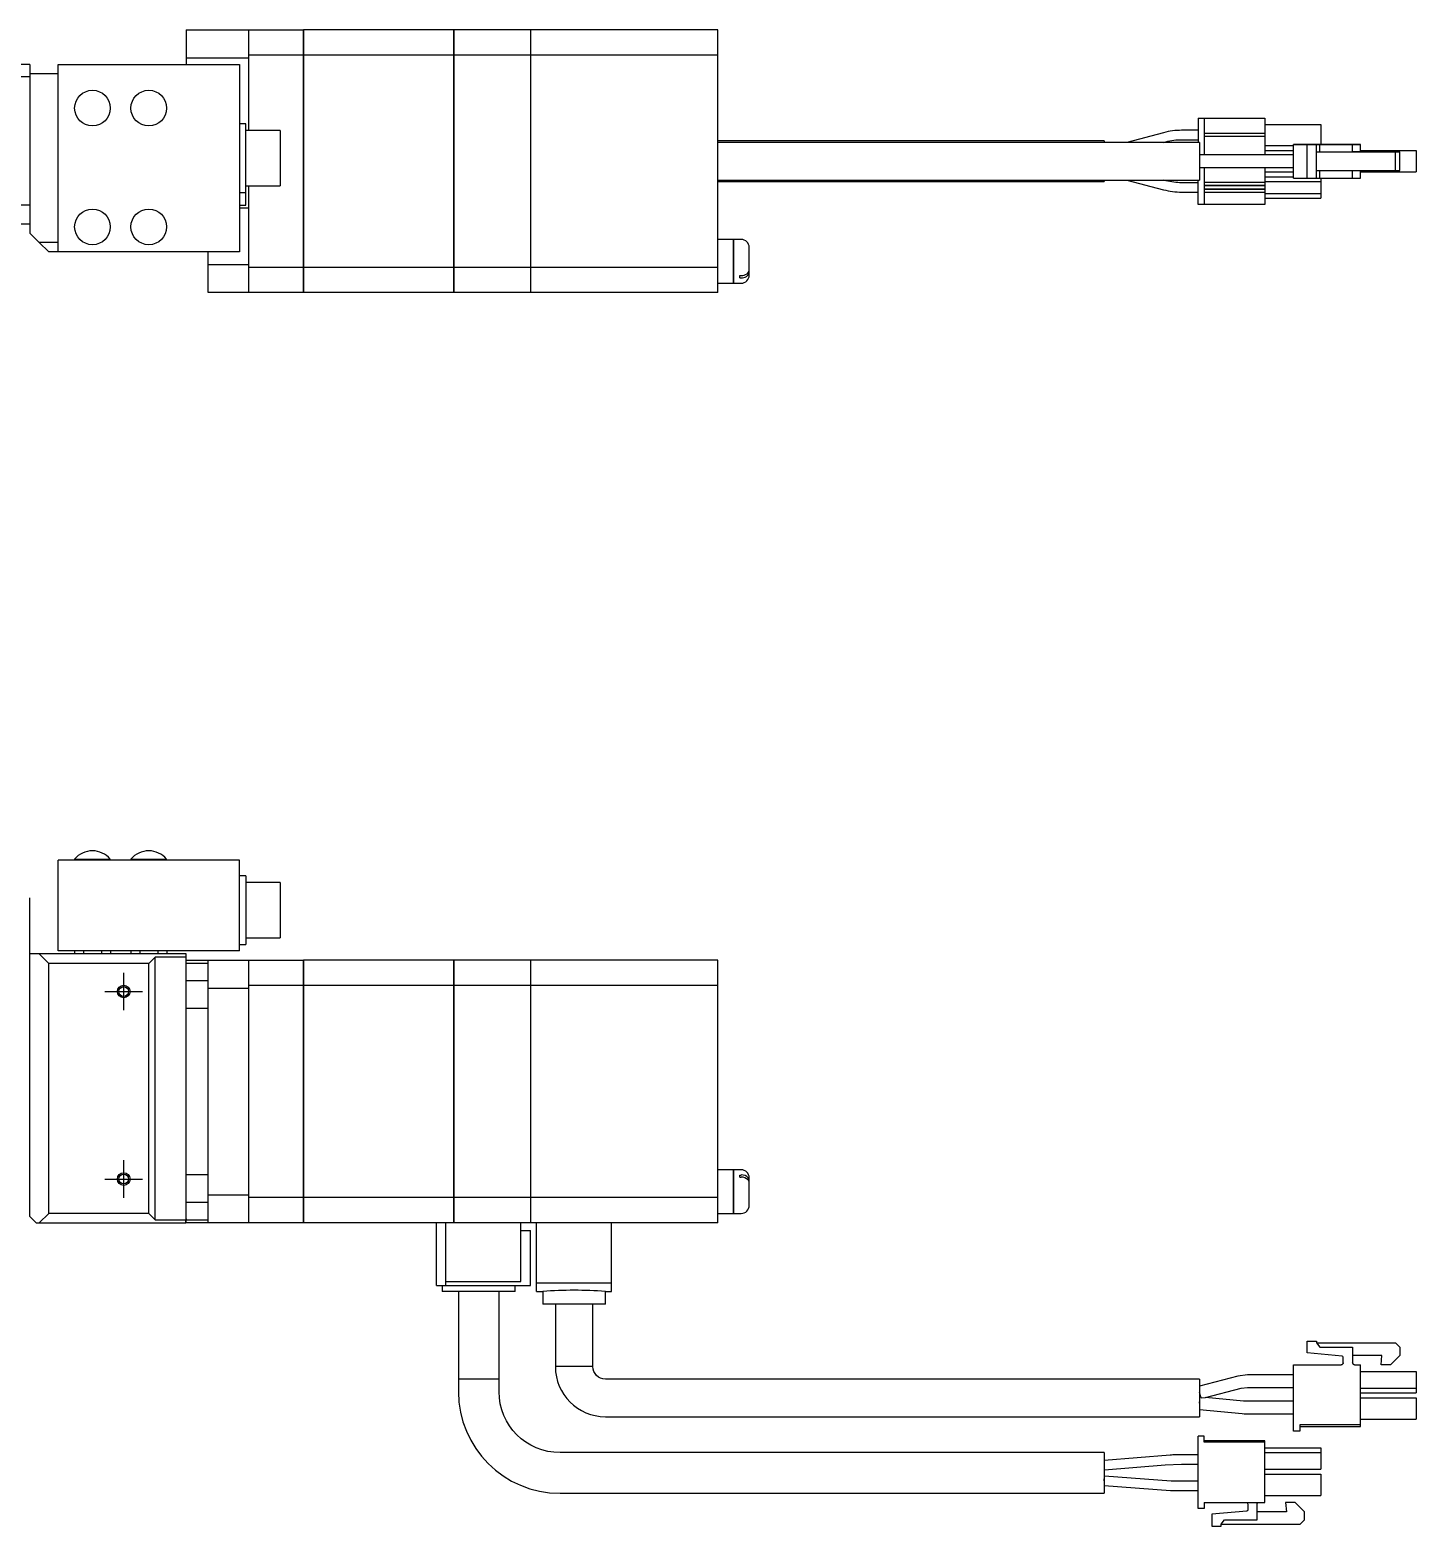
# Model space of a CAD drawing. Extents: x 0 to 999, y -8 to 586.
# Drawn here: x 271.3 to 492.9, y 346.7 to 585.9 of the extents above; entities that cross this region are included whole.
import ezdxf

# ---------------------------------------------------------------- set-up
doc = ezdxf.new("R2010")
doc.units = 0
doc.header["$LTSCALE"] = 0.5
doc.linetypes.add('CENTER', pattern=[50.8, 31.75, -6.35, 6.35, -6.35])
for name, color, linetype in [('MSM_CENTER', 1, 'CENTER'), ('MSM_CONTINUOUS', 7, 'CONTINUOUS'), ('MSM_NARROW', 5, 'CONTINUOUS')]:
    doc.layers.add(name, color=color, linetype=linetype)

msp = doc.modelspace()

# ---------------------------------------------------------------- linework, layer by layer
at = {"layer": 'MSM_CENTER'}
for p, q in [((286.29, 429.15), (286.29, 435.15)), ((283.29, 432.15), (289.29, 432.15)), ((286.29, 399.15), (286.29, 405.15)), ((283.29, 402.15), (289.29, 402.15))]:
    msp.add_line(p, q, dxfattribs=at)
at = {"layer": 'MSM_CONTINUOUS'}
for p, q in [((296.29, 585.94), (296.29, 580.44)), ((296.29, 585.94), (314.99, 585.94)), ((306.29, 569.87), (306.29, 585.94)), ((314.99, 585.94), (314.99, 543.94)), ((315.04, 585.89), (314.99, 585.89)), ((315.04, 585.94), (315.04, 543.94)), ((338.99, 585.94), (315.04, 585.94)), ((338.99, 585.94), (338.99, 543.94)), ((339.04, 585.89), (338.99, 585.89)), ((339.04, 585.94), (339.04, 543.94)), ((351.29, 585.94), (339.04, 585.94)), ((351.29, 585.94), (351.29, 543.94)), ((351.34, 585.89), (351.29, 585.89)), ((351.34, 585.94), (351.34, 543.94)), ((381.29, 585.94), (351.34, 585.94)), ((381.29, 543.94), (381.29, 585.94)), ((314.99, 581.91), (306.29, 581.91)), ((315.04, 581.66), (314.99, 581.66)), ((338.99, 581.91), (315.04, 581.91)), ((339.04, 581.66), (338.99, 581.66)), ((351.29, 581.91), (339.04, 581.91)), ((351.34, 581.66), (351.29, 581.66)), ((381.29, 581.91), (351.34, 581.91)), ((271.29, 580.44), (256.29, 580.44)), ((271.29, 580.44), (271.29, 553.44)), ((275.79, 580.44), (304.79, 580.44)), ((275.79, 550.44), (275.79, 580.44)), ((306.29, 581.44), (296.29, 581.44)), ((304.79, 580.44), (304.79, 550.44)), ((271.29, 578.44), (256.29, 578.44)), ((275.79, 578.94), (271.29, 578.94)), ((305.79, 570.94), (304.79, 570.94)), ((305.79, 557.94), (305.79, 570.94)), ((311.29, 569.87), (305.79, 569.87)), ((311.29, 569.87), (311.29, 561.02)), ((452.53, 569.51), (446.67, 567.94)), ((452.53, 569.52), (452.53, 569.51)), ((458.04, 569.89), (455.41, 569.89)), ((458.04, 571.84), (458.04, 567.94)), ((458.04, 571.84), (468.74, 571.84)), ((459.04, 571.84), (459.04, 565.94)), ((468.74, 571.84), (468.74, 565.94)), ((468.74, 570.84), (477.64, 570.84)), ((477.64, 570.84), (477.64, 567.64)), ((443.04, 568.19), (381.29, 568.19)), ((458.29, 567.94), (381.29, 567.94)), ((443.04, 568.19), (443.04, 567.94)), ((452.46, 567.94), (452.92, 568.07)), ((455.41, 568.39), (458.04, 568.39)), ((458.29, 567.94), (458.29, 561.94)), ((468.74, 569.39), (459.04, 569.39)), ((468.74, 568.89), (459.04, 568.89)), ((468.74, 567.44), (473.29, 567.44)), ((473.29, 567.64), (480.94, 567.64)), ((473.29, 567.64), (473.29, 567.64)), ((474.29, 567.64), (473.29, 567.64)), ((473.29, 562.24), (473.29, 567.64)), ((483.99, 567.64), (474.29, 567.64)), ((475.49, 562.24), (475.49, 567.64)), ((475.49, 567.64), (476.99, 567.64)), ((481.06, 567.64), (475.49, 567.64)), ((476.99, 562.24), (476.99, 567.64)), ((476.99, 567.64), (477.49, 567.64)), ((477.49, 567.64), (482.74, 567.64)), ((477.49, 566.44), (477.49, 567.64)), ((480.94, 567.64), (481.24, 567.64)), ((481.24, 567.64), (481.06, 567.64)), ((482.74, 567.64), (483.04, 567.64)), ((482.74, 566.44), (482.74, 567.64)), ((483.04, 567.64), (483.99, 567.64)), ((483.99, 567.64), (483.99, 567.64)), ((483.99, 566.44), (483.99, 567.64)), ((464.67, 565.94), (458.29, 565.94)), ((465.2, 565.94), (458.29, 565.94)), ((465.93, 565.94), (464.67, 565.94)), ((465.39, 565.94), (465.2, 565.94)), ((473.29, 565.94), (465.39, 565.94)), ((473.29, 565.94), (465.93, 565.94)), ((468.74, 566.64), (473.29, 566.64)), ((476.99, 566.44), (477.49, 566.44)), ((476.99, 566.44), (489.59, 566.44)), ((477.49, 566.44), (482.74, 566.44)), ((487.42, 566.44), (482.74, 566.44)), ((483.04, 566.44), (482.74, 566.44)), ((483.99, 566.64), (492.89, 566.64)), ((483.99, 566.64), (492.89, 566.64)), ((483.99, 566.64), (492.89, 566.64)), ((487.29, 566.44), (487.42, 566.44)), ((488.79, 566.44), (487.29, 566.44)), ((490.29, 566.44), (488.79, 566.44)), ((489.59, 563.44), (489.59, 566.44)), ((489.59, 566.44), (490.29, 566.44)), ((490.29, 563.44), (490.29, 566.44)), ((492.89, 566.64), (492.89, 563.24)), ((458.29, 563.94), (464.67, 563.94)), ((459.04, 563.94), (459.04, 558.04)), ((464.67, 563.94), (465.93, 563.94)), ((465.93, 563.94), (473.29, 563.94)), ((468.74, 563.94), (468.74, 558.04)), ((468.74, 563.24), (473.29, 563.24)), ((468.74, 562.44), (473.29, 562.44)), ((476.99, 563.44), (489.59, 563.44)), ((477.49, 562.24), (477.49, 563.44)), ((482.74, 562.24), (482.74, 563.44)), ((483.99, 562.24), (483.99, 563.44)), ((483.99, 563.24), (492.89, 563.24)), ((489.59, 563.44), (490.29, 563.44)), ((304.79, 559.94), (305.79, 559.94)), ((305.79, 561.02), (311.29, 561.02)), ((306.29, 543.94), (306.29, 561.02)), ((381.29, 561.94), (458.29, 561.94)), ((381.29, 561.69), (443.04, 561.69)), ((443.04, 561.94), (443.04, 561.69)), ((446.67, 561.94), (452.53, 560.37)), ((452.91, 561.82), (452.46, 561.94)), ((458.04, 561.49), (455.41, 561.49)), ((455.41, 559.99), (458.04, 559.99)), ((458.04, 558.04), (458.04, 561.94)), ((468.74, 561.54), (459.04, 561.54)), ((468.74, 561.04), (459.04, 561.04)), ((468.74, 560.99), (459.04, 560.99)), ((468.74, 560.49), (459.04, 560.49)), ((468.74, 560.44), (459.04, 560.44)), ((468.74, 559.94), (459.04, 559.94)), ((468.74, 561.69), (477.64, 561.69)), ((473.29, 562.24), (475.49, 562.24)), ((475.49, 562.24), (476.99, 562.24)), ((476.99, 562.24), (477.49, 562.24)), ((477.49, 562.24), (482.74, 562.24)), ((477.64, 562.24), (477.64, 559.04)), ((482.74, 562.24), (483.04, 562.24)), ((483.04, 562.24), (483.99, 562.24)), ((271.29, 557.94), (256.29, 557.94)), ((304.79, 557.94), (305.79, 557.94)), ((468.74, 558.04), (458.04, 558.04)), ((468.74, 559.79), (477.64, 559.79)), ((468.74, 559.04), (477.64, 559.04)), ((306.29, 557.44), (304.79, 557.44)), ((253.29, 554.94), (271.29, 554.94)), ((272.79, 551.94), (271.29, 553.44)), ((275.79, 551.94), (272.79, 551.94)), ((274.29, 550.44), (272.79, 551.94)), ((304.79, 550.44), (274.29, 550.44)), ((299.79, 543.94), (299.79, 550.44)), ((383.79, 552.44), (381.29, 552.44)), ((383.79, 545.44), (383.79, 552.44)), ((383.84, 552.39), (383.79, 552.39)), ((383.84, 545.44), (383.84, 552.44)), ((384.99, 552.44), (383.84, 552.44)), ((386.29, 546.74), (386.29, 551.14)), ((299.79, 548.44), (306.29, 548.44)), ((315.04, 548.23), (314.99, 548.23)), ((339.04, 548.23), (338.99, 548.23)), ((351.34, 548.23), (351.29, 548.23)), ((314.99, 547.97), (306.29, 547.97)), ((338.99, 547.97), (315.04, 547.97)), ((351.29, 547.97), (339.04, 547.97)), ((381.29, 547.97), (351.34, 547.97)), ((384.79, 546.65), (384.99, 546.65)), ((384.79, 546.3), (384.79, 546.65)), ((384.79, 546.3), (384.99, 546.3)), ((314.99, 543.94), (299.79, 543.94)), ((315.04, 543.99), (314.99, 543.99)), ((338.99, 543.94), (315.04, 543.94)), ((339.04, 543.99), (338.99, 543.99)), ((351.29, 543.94), (339.04, 543.94)), ((351.34, 543.99), (351.29, 543.99)), ((381.29, 543.94), (351.34, 543.94)), ((381.29, 545.44), (383.79, 545.44)), ((383.79, 545.49), (383.84, 545.49)), ((383.84, 545.44), (384.99, 545.44)), ((275.79, 438.65), (275.79, 453.15)), ((304.79, 453.15), (275.79, 453.15)), ((278.44, 453.31), (284.14, 453.31)), ((278.44, 453.31), (278.44, 453.15)), ((284.14, 453.15), (284.14, 453.31)), ((287.44, 453.31), (293.14, 453.31)), ((287.44, 453.31), (287.44, 453.15)), ((293.14, 453.15), (293.14, 453.31)), ((304.79, 438.65), (304.79, 453.15)), ((305.79, 450.65), (304.79, 450.65)), ((305.79, 450.65), (305.79, 439.65)), ((311.29, 449.58), (305.79, 449.58)), ((311.29, 449.58), (311.29, 440.73)), ((271.29, 396.15), (271.29, 447.15)), ((305.79, 440.73), (311.29, 440.73)), ((296.29, 438.15), (271.29, 438.15)), ((274.29, 436.65), (272.79, 438.15)), ((304.79, 438.65), (275.79, 438.65)), ((278.4, 438.65), (278.4, 438.15)), ((279.85, 438.65), (279.85, 438.15)), ((282.73, 438.65), (282.73, 438.15)), ((284.18, 438.65), (284.18, 438.15)), ((287.4, 438.65), (287.4, 438.15)), ((288.85, 438.65), (288.85, 438.15)), ((291.73, 438.65), (291.73, 438.15)), ((293.18, 438.65), (293.18, 438.15)), ((296.29, 395.15), (296.29, 438.15)), ((304.79, 439.65), (305.79, 439.65)), ((290.29, 436.65), (274.29, 436.65)), ((274.29, 396.65), (274.29, 436.65)), ((291.29, 437.65), (290.29, 436.65)), ((290.29, 396.65), (290.29, 436.65)), ((296.29, 437.65), (291.29, 437.65)), ((291.29, 395.65), (291.29, 437.65)), ((296.29, 437.15), (314.99, 437.15)), ((299.79, 436.65), (296.29, 436.65)), ((299.79, 395.15), (299.79, 437.15)), ((306.29, 395.15), (306.29, 437.15)), ((314.99, 437.15), (314.99, 395.15)), ((315.04, 437.1), (314.99, 437.1)), ((315.04, 437.15), (315.04, 395.15)), ((338.99, 437.15), (315.04, 437.15)), ((338.99, 437.15), (338.99, 395.15)), ((339.04, 437.1), (338.99, 437.1)), ((339.04, 437.15), (339.04, 395.15)), ((351.29, 437.15), (339.04, 437.15)), ((351.29, 437.15), (351.29, 395.15)), ((351.34, 437.1), (351.29, 437.1)), ((351.34, 437.15), (351.34, 395.15)), ((381.29, 437.15), (351.34, 437.15)), ((381.29, 395.15), (381.29, 437.15)), ((296.29, 433.89), (299.79, 433.89)), ((314.99, 433.12), (306.29, 433.12)), ((338.99, 433.12), (315.04, 433.12)), ((351.29, 433.12), (339.04, 433.12)), ((381.29, 433.12), (351.34, 433.12)), ((306.29, 432.65), (299.79, 432.65)), ((315.04, 432.87), (314.99, 432.87)), ((339.04, 432.87), (338.99, 432.87)), ((351.34, 432.87), (351.29, 432.87)), ((299.79, 429.42), (296.29, 429.42)), ((296.29, 402.89), (299.79, 402.89)), ((383.79, 403.65), (381.29, 403.65)), ((383.79, 396.65), (383.79, 403.65)), ((383.84, 403.6), (383.79, 403.6)), ((383.84, 396.65), (383.84, 403.65)), ((384.99, 403.65), (383.84, 403.65)), ((384.79, 402.8), (384.99, 402.8)), ((384.79, 402.44), (384.79, 402.8)), ((384.79, 402.44), (384.99, 402.44)), ((386.29, 397.95), (386.29, 402.35)), ((299.79, 399.65), (306.29, 399.65)), ((299.79, 398.42), (296.29, 398.42)), ((314.99, 399.18), (306.29, 399.18)), ((315.04, 399.44), (314.99, 399.44)), ((338.99, 399.18), (315.04, 399.18)), ((339.04, 399.44), (338.99, 399.44)), ((351.29, 399.18), (339.04, 399.18)), ((351.34, 399.44), (351.29, 399.44)), ((381.29, 399.18), (351.34, 399.18)), ((271.29, 396.15), (272.29, 395.15)), ((272.29, 395.15), (296.19, 395.15)), ((272.79, 395.15), (274.29, 396.65)), ((290.29, 396.65), (274.29, 396.65)), ((290.29, 396.65), (291.29, 395.65)), ((291.29, 395.65), (296.2, 395.65)), ((296.2, 395.16), (296.19, 395.15)), ((296.29, 395.78), (296.2, 395.65)), ((296.2, 395.16), (296.2, 395.65)), ((296.2, 395.16), (296.29, 395.25)), ((296.29, 395.65), (299.79, 395.65)), ((314.99, 395.15), (296.29, 395.15)), ((315.04, 395.2), (314.99, 395.2)), ((351.29, 395.15), (315.04, 395.15)), ((336.29, 385.15), (336.29, 395.15)), ((337.79, 385.15), (337.79, 395.15)), ((339.04, 395.2), (338.99, 395.2)), ((349.79, 385.75), (349.79, 395.15)), ((351.34, 395.2), (351.29, 395.2)), ((381.29, 395.15), (351.34, 395.15)), ((352.29, 384.16), (352.29, 395.15)), ((364.29, 384.16), (364.29, 395.15)), ((381.29, 396.65), (383.79, 396.65)), ((383.79, 396.7), (383.84, 396.7)), ((383.84, 396.65), (384.99, 396.65)), ((349.79, 393.95), (351.29, 393.95)), ((351.29, 385.15), (351.29, 393.95)), ((337.79, 385.75), (349.79, 385.75)), ((352.29, 385.58), (364.29, 385.58)), ((336.29, 385.15), (351.29, 385.15)), ((337.22, 385.15), (337.22, 384.15)), ((348.86, 384.15), (337.22, 384.15)), ((339.79, 384.15), (339.79, 368.15)), ((346.29, 368.15), (346.29, 384.15)), ((348.86, 384.15), (348.86, 385.15)), ((352.29, 384.16), (353.29, 384.16)), ((353.29, 384.16), (353.29, 382.15)), ((363.29, 384.16), (364.29, 384.16)), ((363.29, 382.15), (363.29, 384.16)), ((363.29, 382.15), (353.29, 382.15)), ((355.29, 382.15), (355.29, 372.15)), ((361.29, 372.15), (361.29, 382.15)), ((475.49, 376.25), (476.99, 376.25)), ((475.49, 376.25), (476.99, 376.25)), ((475.49, 374.34), (475.49, 376.25)), ((476.99, 376.25), (476.99, 375.95)), ((476.99, 375.95), (477.49, 375.25)), ((476.99, 375.95), (477.49, 375.25)), ((476.99, 375.95), (489.59, 375.95)), ((476.99, 375.95), (489.59, 375.95)), ((489.59, 375.95), (490.29, 375.25)), ((489.59, 375.95), (490.29, 375.25)), ((481.06, 373.85), (475.49, 374.34)), ((477.49, 375.25), (482.74, 375.25)), ((477.49, 375.25), (482.74, 375.25)), ((481.24, 372.75), (481.24, 373.65)), ((482.74, 375.25), (482.74, 372.75)), ((487.42, 373.95), (482.74, 373.95)), ((487.29, 372.45), (487.42, 373.95)), ((487.29, 372.45), (487.42, 373.95)), ((490.29, 373.95), (488.79, 372.45)), ((490.29, 375.25), (490.29, 373.95)), ((361.29, 372.15), (355.29, 372.15)), ((473.29, 372.45), (480.94, 372.45)), ((473.29, 361.85), (473.29, 372.45)), ((473.29, 372.45), (480.94, 372.45)), ((480.95, 372.45), (480.94, 372.45)), ((483.04, 372.45), (483.99, 372.45)), ((483.04, 372.45), (483.04, 372.45)), ((483.04, 372.45), (483.99, 372.45)), ((483.99, 362.6), (483.99, 372.45)), ((483.99, 371.35), (492.89, 371.35)), ((483.99, 371.35), (492.89, 371.35)), ((488.79, 372.45), (487.29, 372.45)), ((492.89, 371.35), (492.89, 367.95)), ((346.29, 370.15), (339.79, 370.15)), ((458.29, 370.15), (363.29, 370.15)), ((464.42, 370.63), (458.29, 369.04)), ((458.29, 370.15), (458.29, 364.15)), ((459.24, 367.22), (464.92, 368.7)), ((465.93, 370.83), (464.42, 370.63)), ((464.92, 368.7), (465.93, 368.83)), ((473.29, 370.83), (465.93, 370.83)), ((465.93, 368.83), (473.29, 368.83)), ((483.99, 368.7), (492.89, 368.7)), ((458.51, 367.16), (458.29, 368)), ((458.29, 366.3), (458.39, 367.3)), ((458.48, 367.29), (458.39, 367.3)), ((458.51, 367.16), (459.24, 367.22)), ((465.29, 366.63), (459.24, 367.22)), ((465.39, 366.63), (465.29, 366.63)), ((473.29, 366.63), (465.39, 366.63)), ((483.99, 367.95), (492.89, 367.95)), ((483.99, 367.15), (492.89, 367.15)), ((483.99, 367.15), (492.89, 367.15)), ((492.89, 367.15), (492.89, 363.75)), ((363.29, 364.15), (458.29, 364.15)), ((458.29, 365.3), (465.1, 364.64)), ((465.1, 364.64), (465.39, 364.63)), ((465.39, 364.63), (473.29, 364.63)), ((483.99, 363.75), (492.89, 363.75)), ((474.29, 361.85), (473.29, 361.85)), ((483.99, 362.85), (474.29, 362.85)), ((474.29, 362.85), (474.29, 361.85)), ((474.29, 362.6), (483.99, 362.6)), ((459.04, 361.05), (458.04, 361.05)), ((458.04, 349.45), (458.04, 361.05)), ((459.04, 360.05), (459.04, 361.05)), ((468.74, 360.3), (459.04, 360.3)), ((468.74, 360.05), (459.04, 360.05)), ((468.74, 350.45), (468.74, 360.3)), ((468.74, 359.15), (477.64, 359.15)), ((477.64, 359.15), (477.64, 355.75)), ((443.04, 358.4), (356.04, 358.4)), ((443.04, 358.4), (443.04, 351.9)), ((453.59, 357.99), (443.04, 357.16)), ((458.04, 358.03), (454.44, 358.03)), ((468.74, 358.4), (477.64, 358.4)), ((443.04, 353.9), (443.1, 354.65)), ((443.1, 354.65), (443.04, 354.63)), ((443.1, 355.66), (452.78, 356.43)), ((453.72, 353.85), (443.1, 354.65)), ((452.78, 356.43), (455.41, 356.53)), ((455.41, 356.53), (458.04, 356.53)), ((468.74, 355.75), (477.64, 355.75)), ((468.74, 354.95), (477.64, 354.95)), ((477.64, 354.95), (477.64, 351.55)), ((356.04, 351.9), (443.04, 351.9)), ((443.04, 353.15), (453.61, 352.36)), ((458.04, 353.83), (454.42, 353.83)), ((454.42, 352.33), (458.04, 352.33)), ((459.04, 349.45), (458.04, 349.45)), ((459.04, 350.45), (468.74, 350.45)), ((459.04, 350.45), (459.04, 349.45)), ((465.99, 350.15), (465.99, 349.25)), ((467.49, 347.65), (467.49, 350.15)), ((468.74, 351.55), (477.64, 351.55)), ((472.04, 350.45), (472.17, 348.95)), ((473.54, 350.45), (472.04, 350.45)), ((475.04, 348.95), (473.54, 350.45)), ((465.81, 349.05), (460.24, 348.57)), ((460.24, 348.57), (460.24, 346.65)), ((461.74, 346.95), (462.24, 347.65)), ((462.24, 347.65), (467.49, 347.65)), ((472.17, 348.95), (467.49, 348.95)), ((474.34, 346.95), (475.04, 347.65)), ((475.04, 347.65), (475.04, 348.95)), ((460.24, 346.65), (461.74, 346.65)), ((461.74, 346.65), (461.74, 346.95)), ((461.74, 346.95), (474.34, 346.95))]:
    msp.add_line(p, q, dxfattribs=at)
for centre, radius in [((281.29, 573.44), 2.85), ((290.29, 573.44), 2.85), ((281.29, 554.44), 2.85), ((290.29, 554.44), 2.85), ((286.29, 432.15), 0.783), ((286.29, 402.15), 0.783)]:
    msp.add_circle(centre, radius, dxfattribs=at)
for centre, radius, start, end in [((455.41, 558.74), 11.15, 89.9911, 105.0006), ((455.41, 571.15), 11.15, 255.0015, 270.0068), ((384.99, 551.14), 1.3, 0, 90), ((385.01, 548.26), 1.61, 269.2584, 304.7863), ((384.99, 546.74), 1.3, 270, 360), ((385.01, 547.96), 1.66, 269.4455, 299.7231), ((385.4, 547.3), 0.891, 298.7486, 355.0367), ((385.48, 547.61), 0.809, 303.6126, 357.2927), ((281.29, 450.95), 3.7, 89.9943, 140.3692), ((281.29, 450.95), 3.7, 39.6308, 90), ((290.29, 450.95), 3.7, 89.9943, 140.3692), ((290.29, 450.95), 3.7, 39.6308, 90), ((384.99, 402.35), 1.3, 0, 90), ((385.07, 401.4), 1.41, 41.3743, 92.8178), ((385.08, 401.06), 1.39, 42.8199, 93.04), ((385.54, 401.85), 0.751, 1.7681, 38.8955), ((385.54, 401.5), 0.754, 5.8166, 41.8939), ((384.99, 397.95), 1.3, 270, 360), ((358.32, 323.64), 60.73, 90.0287, 94.7515), ((358.26, 323.69), 60.68, 85.2466, 89.9732), ((481.04, 373.65), 0.2, 360, 85), ((363.29, 372.15), 8, 180, 270), ((480.94, 372.75), 0.3, 270, 360), ((483.04, 372.75), 0.3, 180, 270), ((483.04, 372.75), 0.3, 180, 270), ((356.04, 368.15), 16.25, 180, 270), ((454.44, 347.28), 10.75, 90, 94.548), ((443.1, 355.73), 0.0773, 219.0479, 269.5838), ((454.42, 363.08), 10.75, 265.7108, 270)]:
    msp.add_arc(centre, radius, start, end, dxfattribs=at)
at = {"layer": 'MSM_CONTINUOUS', "extrusion": (0, 0, -1)}
for centre, radius, start, end in [((-455.41, 558.74), 9.65, 75.0035, 90.008), ((-455.41, 571.15), 9.65, 269.9899, 284.9986), ((-363.29, 372.15), 2, 270, 0), ((-480.94, 372.75), 0.3, 180, 270), ((-480.94, 372.75), 0.3, 180, 270), ((-483.04, 372.75), 0.3, 270, 0), ((-483.04, 372.75), 0.3, 270, 0), ((-356.04, 368.15), 9.75, 270, 0), ((-454.42, 363.08), 9.25, 270, 274.2892), ((-465.69, 350.15), 0.3, 90, 180), ((-467.79, 350.15), 0.3, 0, 90), ((-465.79, 349.25), 0.2, 180, 265)]:
    msp.add_arc(centre, radius, start, end, dxfattribs=at)
at = {"layer": 'MSM_NARROW'}
for centre in [(286.29, 432.15), (286.29, 402.15)]:
    msp.add_circle(centre, 1, dxfattribs=at)

doc.saveas('drawing.dxf')
